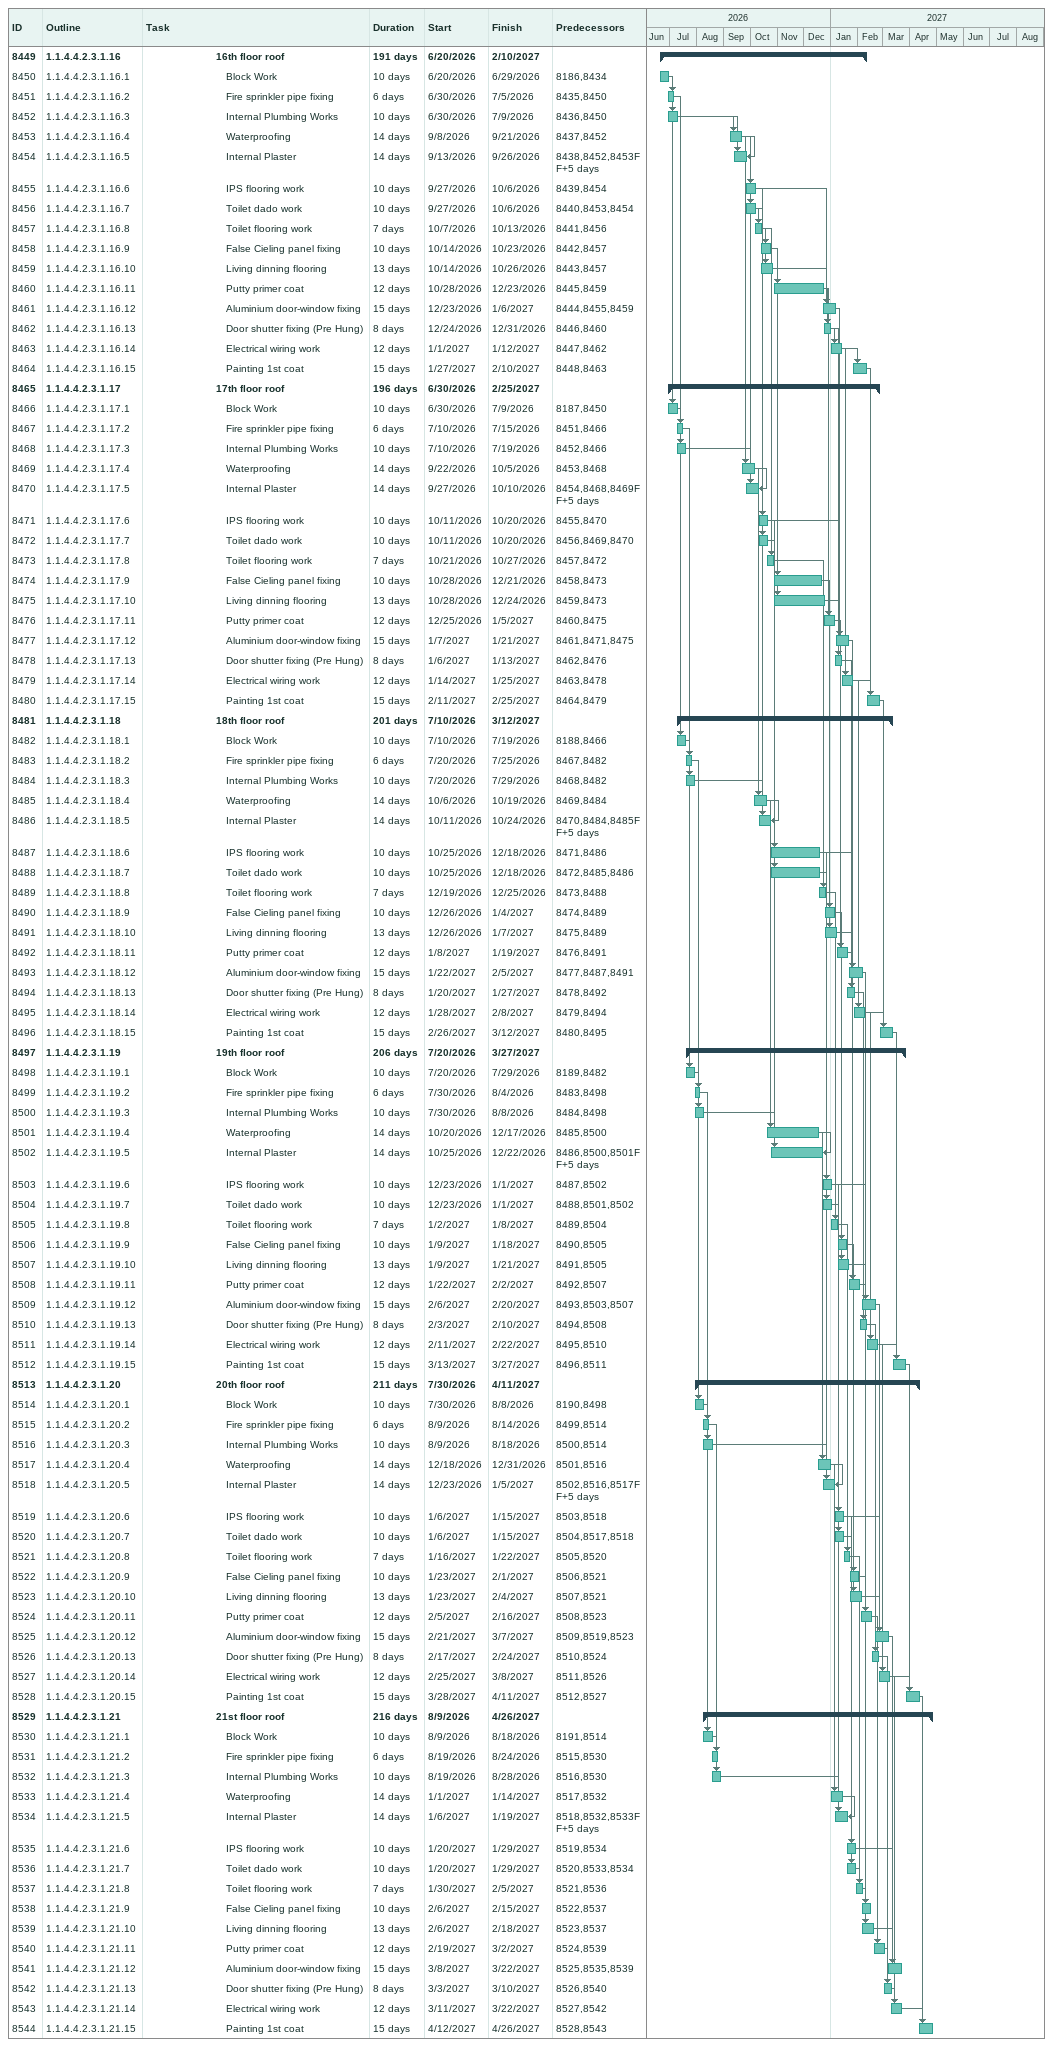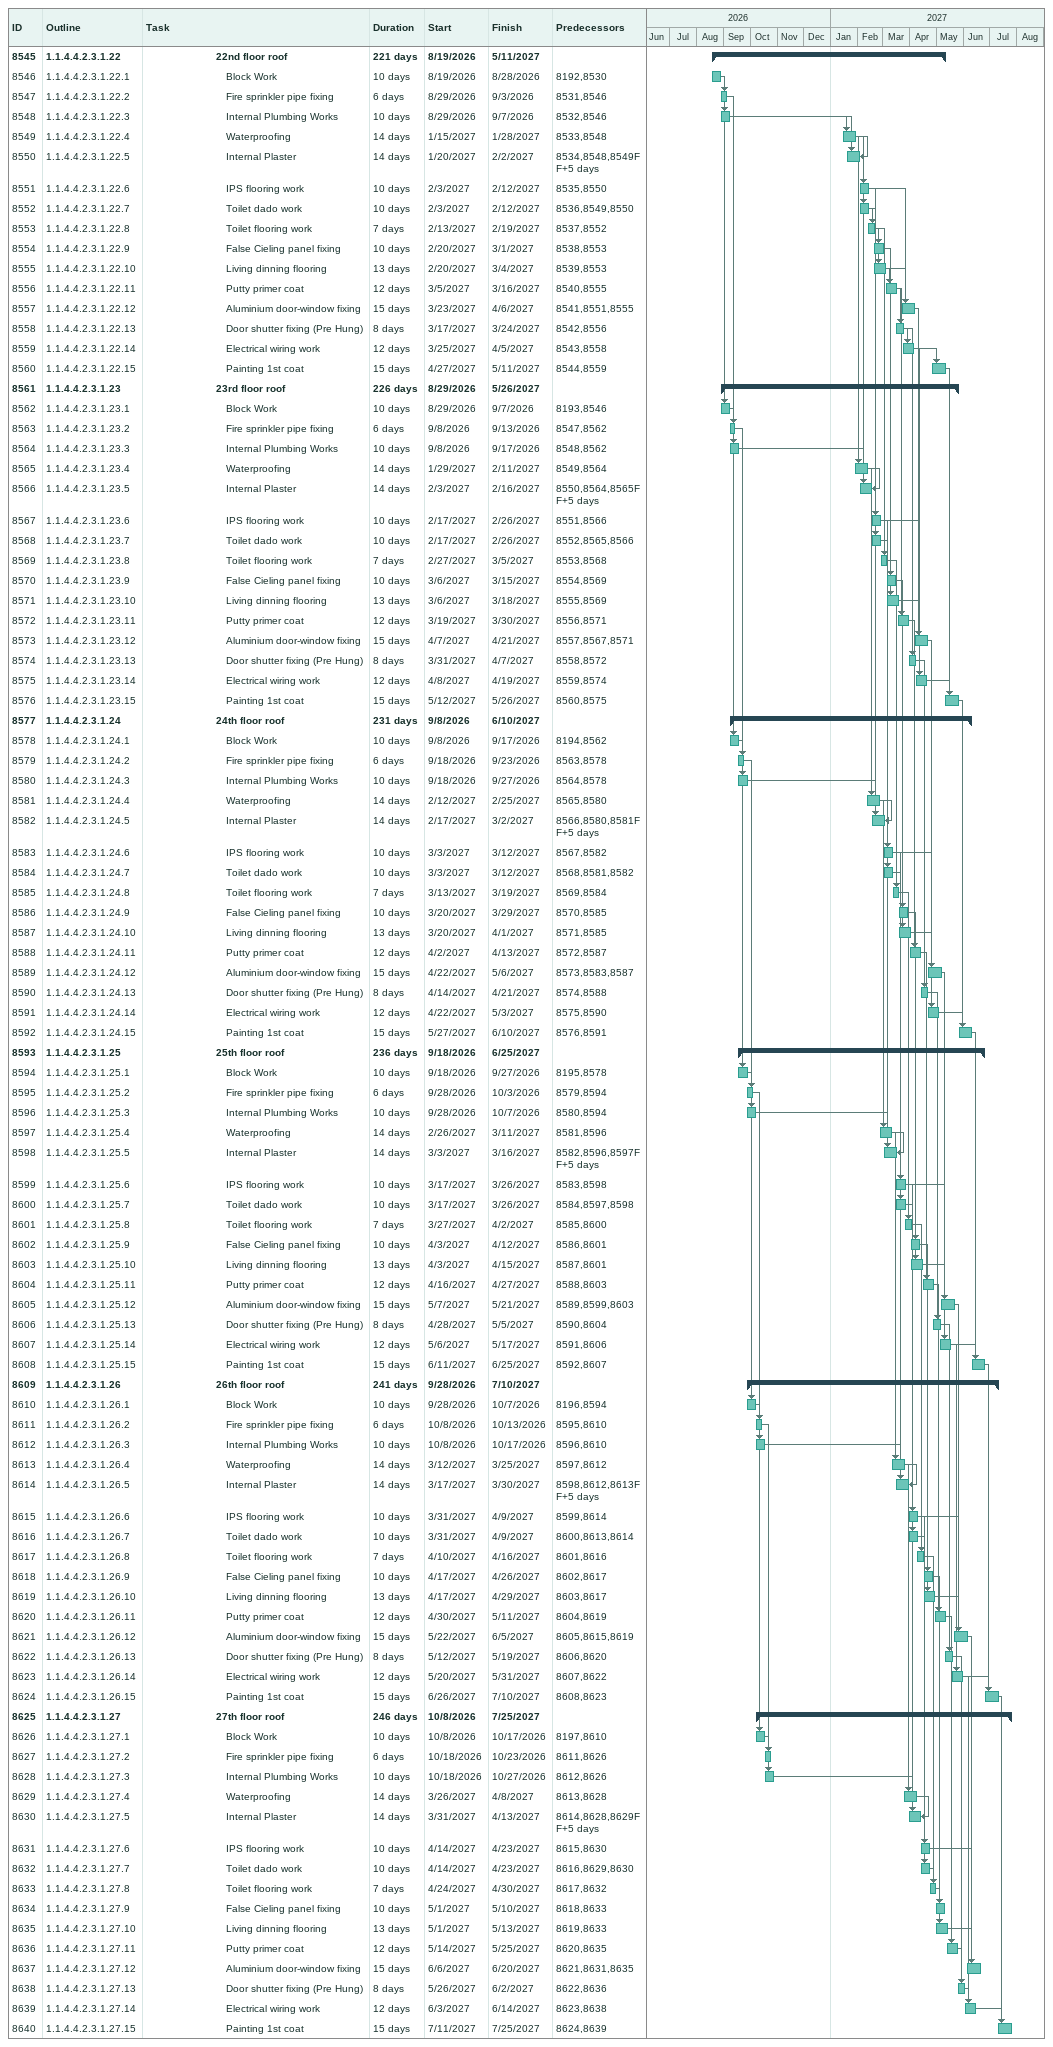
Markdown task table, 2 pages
| ID | WBS | Task | Duration | Start | Finish | Predecessors |
|---|---|---|---|---|---|---|
| 8449 | 1.1.4.4.2.3.1.16 | **16th floor roof** | 191d | 2026-06-20 | 2027-02-10 |  |
| 8450 | 1.1.4.4.2.3.1.16.1 | Block Work | 10d | 2026-06-20 | 2026-06-29 | 8186, 8434 |
| 8451 | 1.1.4.4.2.3.1.16.2 | Fire sprinkler pipe fixing | 6d | 2026-06-30 | 2026-07-05 | 8435, 8450 |
| 8452 | 1.1.4.4.2.3.1.16.3 | Internal Plumbing Works | 10d | 2026-06-30 | 2026-07-09 | 8436, 8450 |
| 8453 | 1.1.4.4.2.3.1.16.4 | Waterproofing | 14d | 2026-09-08 | 2026-09-21 | 8437, 8452 |
| 8454 | 1.1.4.4.2.3.1.16.5 | Internal Plaster | 14d | 2026-09-13 | 2026-09-26 | 8438, 8452, 8453FF+5d |
| 8455 | 1.1.4.4.2.3.1.16.6 | IPS flooring work | 10d | 2026-09-27 | 2026-10-06 | 8439, 8454 |
| 8456 | 1.1.4.4.2.3.1.16.7 | Toilet dado work | 10d | 2026-09-27 | 2026-10-06 | 8440, 8453, 8454 |
| 8457 | 1.1.4.4.2.3.1.16.8 | Toilet flooring work | 7d | 2026-10-07 | 2026-10-13 | 8441, 8456 |
| 8458 | 1.1.4.4.2.3.1.16.9 | False Cieling panel fixing | 10d | 2026-10-14 | 2026-10-23 | 8442, 8457 |
| 8459 | 1.1.4.4.2.3.1.16.10 | Living dinning flooring | 13d | 2026-10-14 | 2026-10-26 | 8443, 8457 |
| 8460 | 1.1.4.4.2.3.1.16.11 | Putty primer coat | 12d | 2026-10-28 | 2026-12-23 | 8445, 8459 |
| 8461 | 1.1.4.4.2.3.1.16.12 | Aluminium door-window fixing | 15d | 2026-12-23 | 2027-01-06 | 8444, 8455, 8459 |
| 8462 | 1.1.4.4.2.3.1.16.13 | Door shutter fixing (Pre Hung) | 8d | 2026-12-24 | 2026-12-31 | 8446, 8460 |
| 8463 | 1.1.4.4.2.3.1.16.14 | Electrical wiring work | 12d | 2027-01-01 | 2027-01-12 | 8447, 8462 |
| 8464 | 1.1.4.4.2.3.1.16.15 | Painting 1st coat | 15d | 2027-01-27 | 2027-02-10 | 8448, 8463 |
| 8465 | 1.1.4.4.2.3.1.17 | **17th floor roof** | 196d | 2026-06-30 | 2027-02-25 |  |
| 8466 | 1.1.4.4.2.3.1.17.1 | Block Work | 10d | 2026-06-30 | 2026-07-09 | 8187, 8450 |
| 8467 | 1.1.4.4.2.3.1.17.2 | Fire sprinkler pipe fixing | 6d | 2026-07-10 | 2026-07-15 | 8451, 8466 |
| 8468 | 1.1.4.4.2.3.1.17.3 | Internal Plumbing Works | 10d | 2026-07-10 | 2026-07-19 | 8452, 8466 |
| 8469 | 1.1.4.4.2.3.1.17.4 | Waterproofing | 14d | 2026-09-22 | 2026-10-05 | 8453, 8468 |
| 8470 | 1.1.4.4.2.3.1.17.5 | Internal Plaster | 14d | 2026-09-27 | 2026-10-10 | 8454, 8468, 8469FF+5d |
| 8471 | 1.1.4.4.2.3.1.17.6 | IPS flooring work | 10d | 2026-10-11 | 2026-10-20 | 8455, 8470 |
| 8472 | 1.1.4.4.2.3.1.17.7 | Toilet dado work | 10d | 2026-10-11 | 2026-10-20 | 8456, 8469, 8470 |
| 8473 | 1.1.4.4.2.3.1.17.8 | Toilet flooring work | 7d | 2026-10-21 | 2026-10-27 | 8457, 8472 |
| 8474 | 1.1.4.4.2.3.1.17.9 | False Cieling panel fixing | 10d | 2026-10-28 | 2026-12-21 | 8458, 8473 |
| 8475 | 1.1.4.4.2.3.1.17.10 | Living dinning flooring | 13d | 2026-10-28 | 2026-12-24 | 8459, 8473 |
| 8476 | 1.1.4.4.2.3.1.17.11 | Putty primer coat | 12d | 2026-12-25 | 2027-01-05 | 8460, 8475 |
| 8477 | 1.1.4.4.2.3.1.17.12 | Aluminium door-window fixing | 15d | 2027-01-07 | 2027-01-21 | 8461, 8471, 8475 |
| 8478 | 1.1.4.4.2.3.1.17.13 | Door shutter fixing (Pre Hung) | 8d | 2027-01-06 | 2027-01-13 | 8462, 8476 |
| 8479 | 1.1.4.4.2.3.1.17.14 | Electrical wiring work | 12d | 2027-01-14 | 2027-01-25 | 8463, 8478 |
| 8480 | 1.1.4.4.2.3.1.17.15 | Painting 1st coat | 15d | 2027-02-11 | 2027-02-25 | 8464, 8479 |
| 8481 | 1.1.4.4.2.3.1.18 | **18th floor roof** | 201d | 2026-07-10 | 2027-03-12 |  |
| 8482 | 1.1.4.4.2.3.1.18.1 | Block Work | 10d | 2026-07-10 | 2026-07-19 | 8188, 8466 |
| 8483 | 1.1.4.4.2.3.1.18.2 | Fire sprinkler pipe fixing | 6d | 2026-07-20 | 2026-07-25 | 8467, 8482 |
| 8484 | 1.1.4.4.2.3.1.18.3 | Internal Plumbing Works | 10d | 2026-07-20 | 2026-07-29 | 8468, 8482 |
| 8485 | 1.1.4.4.2.3.1.18.4 | Waterproofing | 14d | 2026-10-06 | 2026-10-19 | 8469, 8484 |
| 8486 | 1.1.4.4.2.3.1.18.5 | Internal Plaster | 14d | 2026-10-11 | 2026-10-24 | 8470, 8484, 8485FF+5d |
| 8487 | 1.1.4.4.2.3.1.18.6 | IPS flooring work | 10d | 2026-10-25 | 2026-12-18 | 8471, 8486 |
| 8488 | 1.1.4.4.2.3.1.18.7 | Toilet dado work | 10d | 2026-10-25 | 2026-12-18 | 8472, 8485, 8486 |
| 8489 | 1.1.4.4.2.3.1.18.8 | Toilet flooring work | 7d | 2026-12-19 | 2026-12-25 | 8473, 8488 |
| 8490 | 1.1.4.4.2.3.1.18.9 | False Cieling panel fixing | 10d | 2026-12-26 | 2027-01-04 | 8474, 8489 |
| 8491 | 1.1.4.4.2.3.1.18.10 | Living dinning flooring | 13d | 2026-12-26 | 2027-01-07 | 8475, 8489 |
| 8492 | 1.1.4.4.2.3.1.18.11 | Putty primer coat | 12d | 2027-01-08 | 2027-01-19 | 8476, 8491 |
| 8493 | 1.1.4.4.2.3.1.18.12 | Aluminium door-window fixing | 15d | 2027-01-22 | 2027-02-05 | 8477, 8487, 8491 |
| 8494 | 1.1.4.4.2.3.1.18.13 | Door shutter fixing (Pre Hung) | 8d | 2027-01-20 | 2027-01-27 | 8478, 8492 |
| 8495 | 1.1.4.4.2.3.1.18.14 | Electrical wiring work | 12d | 2027-01-28 | 2027-02-08 | 8479, 8494 |
| 8496 | 1.1.4.4.2.3.1.18.15 | Painting 1st coat | 15d | 2027-02-26 | 2027-03-12 | 8480, 8495 |
| 8497 | 1.1.4.4.2.3.1.19 | **19th floor roof** | 206d | 2026-07-20 | 2027-03-27 |  |
| 8498 | 1.1.4.4.2.3.1.19.1 | Block Work | 10d | 2026-07-20 | 2026-07-29 | 8189, 8482 |
| 8499 | 1.1.4.4.2.3.1.19.2 | Fire sprinkler pipe fixing | 6d | 2026-07-30 | 2026-08-04 | 8483, 8498 |
| 8500 | 1.1.4.4.2.3.1.19.3 | Internal Plumbing Works | 10d | 2026-07-30 | 2026-08-08 | 8484, 8498 |
| 8501 | 1.1.4.4.2.3.1.19.4 | Waterproofing | 14d | 2026-10-20 | 2026-12-17 | 8485, 8500 |
| 8502 | 1.1.4.4.2.3.1.19.5 | Internal Plaster | 14d | 2026-10-25 | 2026-12-22 | 8486, 8500, 8501FF+5d |
| 8503 | 1.1.4.4.2.3.1.19.6 | IPS flooring work | 10d | 2026-12-23 | 2027-01-01 | 8487, 8502 |
| 8504 | 1.1.4.4.2.3.1.19.7 | Toilet dado work | 10d | 2026-12-23 | 2027-01-01 | 8488, 8501, 8502 |
| 8505 | 1.1.4.4.2.3.1.19.8 | Toilet flooring work | 7d | 2027-01-02 | 2027-01-08 | 8489, 8504 |
| 8506 | 1.1.4.4.2.3.1.19.9 | False Cieling panel fixing | 10d | 2027-01-09 | 2027-01-18 | 8490, 8505 |
| 8507 | 1.1.4.4.2.3.1.19.10 | Living dinning flooring | 13d | 2027-01-09 | 2027-01-21 | 8491, 8505 |
| 8508 | 1.1.4.4.2.3.1.19.11 | Putty primer coat | 12d | 2027-01-22 | 2027-02-02 | 8492, 8507 |
| 8509 | 1.1.4.4.2.3.1.19.12 | Aluminium door-window fixing | 15d | 2027-02-06 | 2027-02-20 | 8493, 8503, 8507 |
| 8510 | 1.1.4.4.2.3.1.19.13 | Door shutter fixing (Pre Hung) | 8d | 2027-02-03 | 2027-02-10 | 8494, 8508 |
| 8511 | 1.1.4.4.2.3.1.19.14 | Electrical wiring work | 12d | 2027-02-11 | 2027-02-22 | 8495, 8510 |
| 8512 | 1.1.4.4.2.3.1.19.15 | Painting 1st coat | 15d | 2027-03-13 | 2027-03-27 | 8496, 8511 |
| 8513 | 1.1.4.4.2.3.1.20 | **20th floor roof** | 211d | 2026-07-30 | 2027-04-11 |  |
| 8514 | 1.1.4.4.2.3.1.20.1 | Block Work | 10d | 2026-07-30 | 2026-08-08 | 8190, 8498 |
| 8515 | 1.1.4.4.2.3.1.20.2 | Fire sprinkler pipe fixing | 6d | 2026-08-09 | 2026-08-14 | 8499, 8514 |
| 8516 | 1.1.4.4.2.3.1.20.3 | Internal Plumbing Works | 10d | 2026-08-09 | 2026-08-18 | 8500, 8514 |
| 8517 | 1.1.4.4.2.3.1.20.4 | Waterproofing | 14d | 2026-12-18 | 2026-12-31 | 8501, 8516 |
| 8518 | 1.1.4.4.2.3.1.20.5 | Internal Plaster | 14d | 2026-12-23 | 2027-01-05 | 8502, 8516, 8517FF+5d |
| 8519 | 1.1.4.4.2.3.1.20.6 | IPS flooring work | 10d | 2027-01-06 | 2027-01-15 | 8503, 8518 |
| 8520 | 1.1.4.4.2.3.1.20.7 | Toilet dado work | 10d | 2027-01-06 | 2027-01-15 | 8504, 8517, 8518 |
| 8521 | 1.1.4.4.2.3.1.20.8 | Toilet flooring work | 7d | 2027-01-16 | 2027-01-22 | 8505, 8520 |
| 8522 | 1.1.4.4.2.3.1.20.9 | False Cieling panel fixing | 10d | 2027-01-23 | 2027-02-01 | 8506, 8521 |
| 8523 | 1.1.4.4.2.3.1.20.10 | Living dinning flooring | 13d | 2027-01-23 | 2027-02-04 | 8507, 8521 |
| 8524 | 1.1.4.4.2.3.1.20.11 | Putty primer coat | 12d | 2027-02-05 | 2027-02-16 | 8508, 8523 |
| 8525 | 1.1.4.4.2.3.1.20.12 | Aluminium door-window fixing | 15d | 2027-02-21 | 2027-03-07 | 8509, 8519, 8523 |
| 8526 | 1.1.4.4.2.3.1.20.13 | Door shutter fixing (Pre Hung) | 8d | 2027-02-17 | 2027-02-24 | 8510, 8524 |
| 8527 | 1.1.4.4.2.3.1.20.14 | Electrical wiring work | 12d | 2027-02-25 | 2027-03-08 | 8511, 8526 |
| 8528 | 1.1.4.4.2.3.1.20.15 | Painting 1st coat | 15d | 2027-03-28 | 2027-04-11 | 8512, 8527 |
| 8529 | 1.1.4.4.2.3.1.21 | **21st floor roof** | 216d | 2026-08-09 | 2027-04-26 |  |
| 8530 | 1.1.4.4.2.3.1.21.1 | Block Work | 10d | 2026-08-09 | 2026-08-18 | 8191, 8514 |
| 8531 | 1.1.4.4.2.3.1.21.2 | Fire sprinkler pipe fixing | 6d | 2026-08-19 | 2026-08-24 | 8515, 8530 |
| 8532 | 1.1.4.4.2.3.1.21.3 | Internal Plumbing Works | 10d | 2026-08-19 | 2026-08-28 | 8516, 8530 |
| 8533 | 1.1.4.4.2.3.1.21.4 | Waterproofing | 14d | 2027-01-01 | 2027-01-14 | 8517, 8532 |
| 8534 | 1.1.4.4.2.3.1.21.5 | Internal Plaster | 14d | 2027-01-06 | 2027-01-19 | 8518, 8532, 8533FF+5d |
| 8535 | 1.1.4.4.2.3.1.21.6 | IPS flooring work | 10d | 2027-01-20 | 2027-01-29 | 8519, 8534 |
| 8536 | 1.1.4.4.2.3.1.21.7 | Toilet dado work | 10d | 2027-01-20 | 2027-01-29 | 8520, 8533, 8534 |
| 8537 | 1.1.4.4.2.3.1.21.8 | Toilet flooring work | 7d | 2027-01-30 | 2027-02-05 | 8521, 8536 |
| 8538 | 1.1.4.4.2.3.1.21.9 | False Cieling panel fixing | 10d | 2027-02-06 | 2027-02-15 | 8522, 8537 |
| 8539 | 1.1.4.4.2.3.1.21.10 | Living dinning flooring | 13d | 2027-02-06 | 2027-02-18 | 8523, 8537 |
| 8540 | 1.1.4.4.2.3.1.21.11 | Putty primer coat | 12d | 2027-02-19 | 2027-03-02 | 8524, 8539 |
| 8541 | 1.1.4.4.2.3.1.21.12 | Aluminium door-window fixing | 15d | 2027-03-08 | 2027-03-22 | 8525, 8535, 8539 |
| 8542 | 1.1.4.4.2.3.1.21.13 | Door shutter fixing (Pre Hung) | 8d | 2027-03-03 | 2027-03-10 | 8526, 8540 |
| 8543 | 1.1.4.4.2.3.1.21.14 | Electrical wiring work | 12d | 2027-03-11 | 2027-03-22 | 8527, 8542 |
| 8544 | 1.1.4.4.2.3.1.21.15 | Painting 1st coat | 15d | 2027-04-12 | 2027-04-26 | 8528, 8543 |
| 8545 | 1.1.4.4.2.3.1.22 | **22nd floor roof** | 221d | 2026-08-19 | 2027-05-11 |  |
| 8546 | 1.1.4.4.2.3.1.22.1 | Block Work | 10d | 2026-08-19 | 2026-08-28 | 8192, 8530 |
| 8547 | 1.1.4.4.2.3.1.22.2 | Fire sprinkler pipe fixing | 6d | 2026-08-29 | 2026-09-03 | 8531, 8546 |
| 8548 | 1.1.4.4.2.3.1.22.3 | Internal Plumbing Works | 10d | 2026-08-29 | 2026-09-07 | 8532, 8546 |
| 8549 | 1.1.4.4.2.3.1.22.4 | Waterproofing | 14d | 2027-01-15 | 2027-01-28 | 8533, 8548 |
| 8550 | 1.1.4.4.2.3.1.22.5 | Internal Plaster | 14d | 2027-01-20 | 2027-02-02 | 8534, 8548, 8549FF+5d |
| 8551 | 1.1.4.4.2.3.1.22.6 | IPS flooring work | 10d | 2027-02-03 | 2027-02-12 | 8535, 8550 |
| 8552 | 1.1.4.4.2.3.1.22.7 | Toilet dado work | 10d | 2027-02-03 | 2027-02-12 | 8536, 8549, 8550 |
| 8553 | 1.1.4.4.2.3.1.22.8 | Toilet flooring work | 7d | 2027-02-13 | 2027-02-19 | 8537, 8552 |
| 8554 | 1.1.4.4.2.3.1.22.9 | False Cieling panel fixing | 10d | 2027-02-20 | 2027-03-01 | 8538, 8553 |
| 8555 | 1.1.4.4.2.3.1.22.10 | Living dinning flooring | 13d | 2027-02-20 | 2027-03-04 | 8539, 8553 |
| 8556 | 1.1.4.4.2.3.1.22.11 | Putty primer coat | 12d | 2027-03-05 | 2027-03-16 | 8540, 8555 |
| 8557 | 1.1.4.4.2.3.1.22.12 | Aluminium door-window fixing | 15d | 2027-03-23 | 2027-04-06 | 8541, 8551, 8555 |
| 8558 | 1.1.4.4.2.3.1.22.13 | Door shutter fixing (Pre Hung) | 8d | 2027-03-17 | 2027-03-24 | 8542, 8556 |
| 8559 | 1.1.4.4.2.3.1.22.14 | Electrical wiring work | 12d | 2027-03-25 | 2027-04-05 | 8543, 8558 |
| 8560 | 1.1.4.4.2.3.1.22.15 | Painting 1st coat | 15d | 2027-04-27 | 2027-05-11 | 8544, 8559 |
| 8561 | 1.1.4.4.2.3.1.23 | **23rd floor roof** | 226d | 2026-08-29 | 2027-05-26 |  |
| 8562 | 1.1.4.4.2.3.1.23.1 | Block Work | 10d | 2026-08-29 | 2026-09-07 | 8193, 8546 |
| 8563 | 1.1.4.4.2.3.1.23.2 | Fire sprinkler pipe fixing | 6d | 2026-09-08 | 2026-09-13 | 8547, 8562 |
| 8564 | 1.1.4.4.2.3.1.23.3 | Internal Plumbing Works | 10d | 2026-09-08 | 2026-09-17 | 8548, 8562 |
| 8565 | 1.1.4.4.2.3.1.23.4 | Waterproofing | 14d | 2027-01-29 | 2027-02-11 | 8549, 8564 |
| 8566 | 1.1.4.4.2.3.1.23.5 | Internal Plaster | 14d | 2027-02-03 | 2027-02-16 | 8550, 8564, 8565FF+5d |
| 8567 | 1.1.4.4.2.3.1.23.6 | IPS flooring work | 10d | 2027-02-17 | 2027-02-26 | 8551, 8566 |
| 8568 | 1.1.4.4.2.3.1.23.7 | Toilet dado work | 10d | 2027-02-17 | 2027-02-26 | 8552, 8565, 8566 |
| 8569 | 1.1.4.4.2.3.1.23.8 | Toilet flooring work | 7d | 2027-02-27 | 2027-03-05 | 8553, 8568 |
| 8570 | 1.1.4.4.2.3.1.23.9 | False Cieling panel fixing | 10d | 2027-03-06 | 2027-03-15 | 8554, 8569 |
| 8571 | 1.1.4.4.2.3.1.23.10 | Living dinning flooring | 13d | 2027-03-06 | 2027-03-18 | 8555, 8569 |
| 8572 | 1.1.4.4.2.3.1.23.11 | Putty primer coat | 12d | 2027-03-19 | 2027-03-30 | 8556, 8571 |
| 8573 | 1.1.4.4.2.3.1.23.12 | Aluminium door-window fixing | 15d | 2027-04-07 | 2027-04-21 | 8557, 8567, 8571 |
| 8574 | 1.1.4.4.2.3.1.23.13 | Door shutter fixing (Pre Hung) | 8d | 2027-03-31 | 2027-04-07 | 8558, 8572 |
| 8575 | 1.1.4.4.2.3.1.23.14 | Electrical wiring work | 12d | 2027-04-08 | 2027-04-19 | 8559, 8574 |
| 8576 | 1.1.4.4.2.3.1.23.15 | Painting 1st coat | 15d | 2027-05-12 | 2027-05-26 | 8560, 8575 |
| 8577 | 1.1.4.4.2.3.1.24 | **24th floor roof** | 231d | 2026-09-08 | 2027-06-10 |  |
| 8578 | 1.1.4.4.2.3.1.24.1 | Block Work | 10d | 2026-09-08 | 2026-09-17 | 8194, 8562 |
| 8579 | 1.1.4.4.2.3.1.24.2 | Fire sprinkler pipe fixing | 6d | 2026-09-18 | 2026-09-23 | 8563, 8578 |
| 8580 | 1.1.4.4.2.3.1.24.3 | Internal Plumbing Works | 10d | 2026-09-18 | 2026-09-27 | 8564, 8578 |
| 8581 | 1.1.4.4.2.3.1.24.4 | Waterproofing | 14d | 2027-02-12 | 2027-02-25 | 8565, 8580 |
| 8582 | 1.1.4.4.2.3.1.24.5 | Internal Plaster | 14d | 2027-02-17 | 2027-03-02 | 8566, 8580, 8581FF+5d |
| 8583 | 1.1.4.4.2.3.1.24.6 | IPS flooring work | 10d | 2027-03-03 | 2027-03-12 | 8567, 8582 |
| 8584 | 1.1.4.4.2.3.1.24.7 | Toilet dado work | 10d | 2027-03-03 | 2027-03-12 | 8568, 8581, 8582 |
| 8585 | 1.1.4.4.2.3.1.24.8 | Toilet flooring work | 7d | 2027-03-13 | 2027-03-19 | 8569, 8584 |
| 8586 | 1.1.4.4.2.3.1.24.9 | False Cieling panel fixing | 10d | 2027-03-20 | 2027-03-29 | 8570, 8585 |
| 8587 | 1.1.4.4.2.3.1.24.10 | Living dinning flooring | 13d | 2027-03-20 | 2027-04-01 | 8571, 8585 |
| 8588 | 1.1.4.4.2.3.1.24.11 | Putty primer coat | 12d | 2027-04-02 | 2027-04-13 | 8572, 8587 |
| 8589 | 1.1.4.4.2.3.1.24.12 | Aluminium door-window fixing | 15d | 2027-04-22 | 2027-05-06 | 8573, 8583, 8587 |
| 8590 | 1.1.4.4.2.3.1.24.13 | Door shutter fixing (Pre Hung) | 8d | 2027-04-14 | 2027-04-21 | 8574, 8588 |
| 8591 | 1.1.4.4.2.3.1.24.14 | Electrical wiring work | 12d | 2027-04-22 | 2027-05-03 | 8575, 8590 |
| 8592 | 1.1.4.4.2.3.1.24.15 | Painting 1st coat | 15d | 2027-05-27 | 2027-06-10 | 8576, 8591 |
| 8593 | 1.1.4.4.2.3.1.25 | **25th floor roof** | 236d | 2026-09-18 | 2027-06-25 |  |
| 8594 | 1.1.4.4.2.3.1.25.1 | Block Work | 10d | 2026-09-18 | 2026-09-27 | 8195, 8578 |
| 8595 | 1.1.4.4.2.3.1.25.2 | Fire sprinkler pipe fixing | 6d | 2026-09-28 | 2026-10-03 | 8579, 8594 |
| 8596 | 1.1.4.4.2.3.1.25.3 | Internal Plumbing Works | 10d | 2026-09-28 | 2026-10-07 | 8580, 8594 |
| 8597 | 1.1.4.4.2.3.1.25.4 | Waterproofing | 14d | 2027-02-26 | 2027-03-11 | 8581, 8596 |
| 8598 | 1.1.4.4.2.3.1.25.5 | Internal Plaster | 14d | 2027-03-03 | 2027-03-16 | 8582, 8596, 8597FF+5d |
| 8599 | 1.1.4.4.2.3.1.25.6 | IPS flooring work | 10d | 2027-03-17 | 2027-03-26 | 8583, 8598 |
| 8600 | 1.1.4.4.2.3.1.25.7 | Toilet dado work | 10d | 2027-03-17 | 2027-03-26 | 8584, 8597, 8598 |
| 8601 | 1.1.4.4.2.3.1.25.8 | Toilet flooring work | 7d | 2027-03-27 | 2027-04-02 | 8585, 8600 |
| 8602 | 1.1.4.4.2.3.1.25.9 | False Cieling panel fixing | 10d | 2027-04-03 | 2027-04-12 | 8586, 8601 |
| 8603 | 1.1.4.4.2.3.1.25.10 | Living dinning flooring | 13d | 2027-04-03 | 2027-04-15 | 8587, 8601 |
| 8604 | 1.1.4.4.2.3.1.25.11 | Putty primer coat | 12d | 2027-04-16 | 2027-04-27 | 8588, 8603 |
| 8605 | 1.1.4.4.2.3.1.25.12 | Aluminium door-window fixing | 15d | 2027-05-07 | 2027-05-21 | 8589, 8599, 8603 |
| 8606 | 1.1.4.4.2.3.1.25.13 | Door shutter fixing (Pre Hung) | 8d | 2027-04-28 | 2027-05-05 | 8590, 8604 |
| 8607 | 1.1.4.4.2.3.1.25.14 | Electrical wiring work | 12d | 2027-05-06 | 2027-05-17 | 8591, 8606 |
| 8608 | 1.1.4.4.2.3.1.25.15 | Painting 1st coat | 15d | 2027-06-11 | 2027-06-25 | 8592, 8607 |
| 8609 | 1.1.4.4.2.3.1.26 | **26th floor roof** | 241d | 2026-09-28 | 2027-07-10 |  |
| 8610 | 1.1.4.4.2.3.1.26.1 | Block Work | 10d | 2026-09-28 | 2026-10-07 | 8196, 8594 |
| 8611 | 1.1.4.4.2.3.1.26.2 | Fire sprinkler pipe fixing | 6d | 2026-10-08 | 2026-10-13 | 8595, 8610 |
| 8612 | 1.1.4.4.2.3.1.26.3 | Internal Plumbing Works | 10d | 2026-10-08 | 2026-10-17 | 8596, 8610 |
| 8613 | 1.1.4.4.2.3.1.26.4 | Waterproofing | 14d | 2027-03-12 | 2027-03-25 | 8597, 8612 |
| 8614 | 1.1.4.4.2.3.1.26.5 | Internal Plaster | 14d | 2027-03-17 | 2027-03-30 | 8598, 8612, 8613FF+5d |
| 8615 | 1.1.4.4.2.3.1.26.6 | IPS flooring work | 10d | 2027-03-31 | 2027-04-09 | 8599, 8614 |
| 8616 | 1.1.4.4.2.3.1.26.7 | Toilet dado work | 10d | 2027-03-31 | 2027-04-09 | 8600, 8613, 8614 |
| 8617 | 1.1.4.4.2.3.1.26.8 | Toilet flooring work | 7d | 2027-04-10 | 2027-04-16 | 8601, 8616 |
| 8618 | 1.1.4.4.2.3.1.26.9 | False Cieling panel fixing | 10d | 2027-04-17 | 2027-04-26 | 8602, 8617 |
| 8619 | 1.1.4.4.2.3.1.26.10 | Living dinning flooring | 13d | 2027-04-17 | 2027-04-29 | 8603, 8617 |
| 8620 | 1.1.4.4.2.3.1.26.11 | Putty primer coat | 12d | 2027-04-30 | 2027-05-11 | 8604, 8619 |
| 8621 | 1.1.4.4.2.3.1.26.12 | Aluminium door-window fixing | 15d | 2027-05-22 | 2027-06-05 | 8605, 8615, 8619 |
| 8622 | 1.1.4.4.2.3.1.26.13 | Door shutter fixing (Pre Hung) | 8d | 2027-05-12 | 2027-05-19 | 8606, 8620 |
| 8623 | 1.1.4.4.2.3.1.26.14 | Electrical wiring work | 12d | 2027-05-20 | 2027-05-31 | 8607, 8622 |
| 8624 | 1.1.4.4.2.3.1.26.15 | Painting 1st coat | 15d | 2027-06-26 | 2027-07-10 | 8608, 8623 |
| 8625 | 1.1.4.4.2.3.1.27 | **27th floor roof** | 246d | 2026-10-08 | 2027-07-25 |  |
| 8626 | 1.1.4.4.2.3.1.27.1 | Block Work | 10d | 2026-10-08 | 2026-10-17 | 8197, 8610 |
| 8627 | 1.1.4.4.2.3.1.27.2 | Fire sprinkler pipe fixing | 6d | 2026-10-18 | 2026-10-23 | 8611, 8626 |
| 8628 | 1.1.4.4.2.3.1.27.3 | Internal Plumbing Works | 10d | 2026-10-18 | 2026-10-27 | 8612, 8626 |
| 8629 | 1.1.4.4.2.3.1.27.4 | Waterproofing | 14d | 2027-03-26 | 2027-04-08 | 8613, 8628 |
| 8630 | 1.1.4.4.2.3.1.27.5 | Internal Plaster | 14d | 2027-03-31 | 2027-04-13 | 8614, 8628, 8629FF+5d |
| 8631 | 1.1.4.4.2.3.1.27.6 | IPS flooring work | 10d | 2027-04-14 | 2027-04-23 | 8615, 8630 |
| 8632 | 1.1.4.4.2.3.1.27.7 | Toilet dado work | 10d | 2027-04-14 | 2027-04-23 | 8616, 8629, 8630 |
| 8633 | 1.1.4.4.2.3.1.27.8 | Toilet flooring work | 7d | 2027-04-24 | 2027-04-30 | 8617, 8632 |
| 8634 | 1.1.4.4.2.3.1.27.9 | False Cieling panel fixing | 10d | 2027-05-01 | 2027-05-10 | 8618, 8633 |
| 8635 | 1.1.4.4.2.3.1.27.10 | Living dinning flooring | 13d | 2027-05-01 | 2027-05-13 | 8619, 8633 |
| 8636 | 1.1.4.4.2.3.1.27.11 | Putty primer coat | 12d | 2027-05-14 | 2027-05-25 | 8620, 8635 |
| 8637 | 1.1.4.4.2.3.1.27.12 | Aluminium door-window fixing | 15d | 2027-06-06 | 2027-06-20 | 8621, 8631, 8635 |
| 8638 | 1.1.4.4.2.3.1.27.13 | Door shutter fixing (Pre Hung) | 8d | 2027-05-26 | 2027-06-02 | 8622, 8636 |
| 8639 | 1.1.4.4.2.3.1.27.14 | Electrical wiring work | 12d | 2027-06-03 | 2027-06-14 | 8623, 8638 |
| 8640 | 1.1.4.4.2.3.1.27.15 | Painting 1st coat | 15d | 2027-07-11 | 2027-07-25 | 8624, 8639 |
